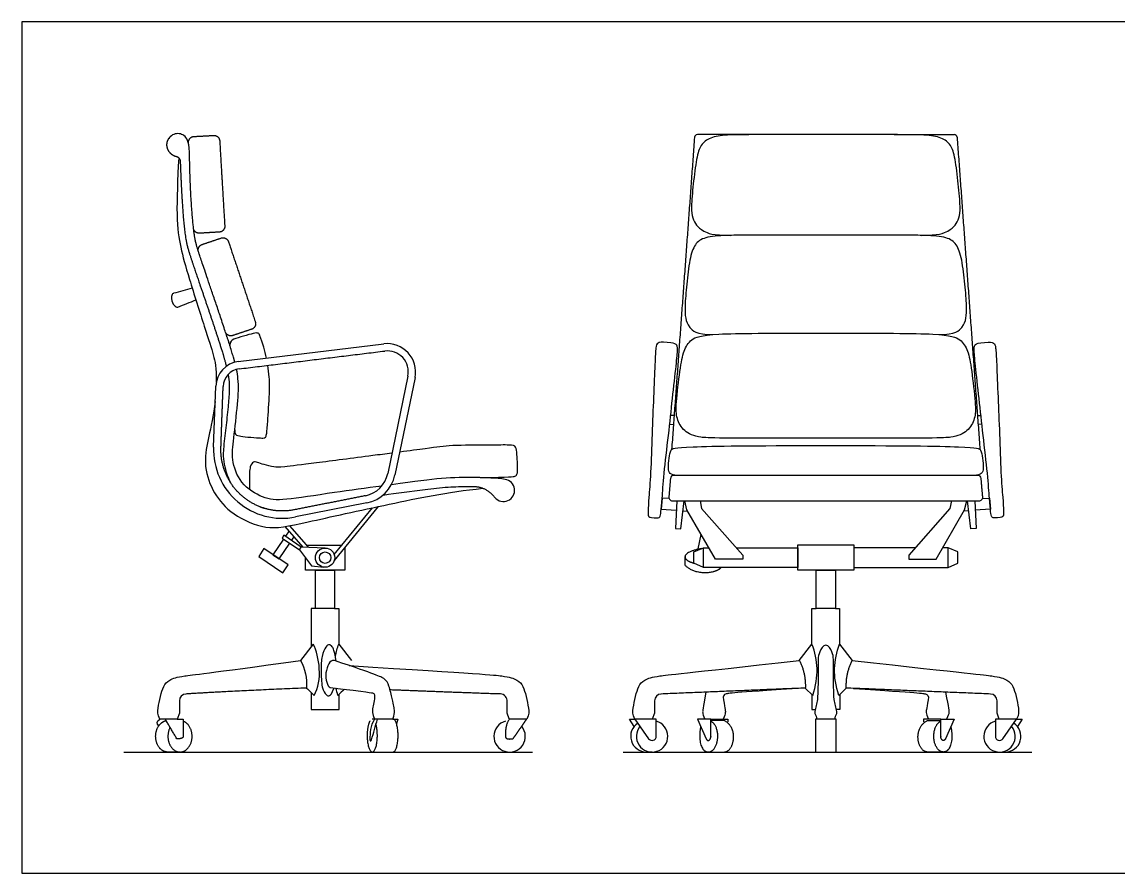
# Model space of a CAD drawing. Header units: millimetres. Extents: x 0.03 to 5.49, y -0.37 to 7.69.
# Drawn here: x 0.026 to 1.866, y 3.121 to 4.55 of the extents above; entities that cross this region are included whole.
import ezdxf

# ---------------------------------------------------------------- set-up
doc = ezdxf.new("R2010")
doc.units = ezdxf.units.MM
for name, color, linetype, true_color in [('AG-DIAGRAM', 7, 'Continuous', 0xfecc66), ('AG-FURNITURE', 7, 'Continuous', 0x66ccff), ('X-VPRT', 6, 'Continuous', 0xff00ff)]:
    doc.layers.add(name, color=color, linetype=linetype, true_color=true_color)

msp = doc.modelspace()

# ---------------------------------------------------------------- linework, layer by layer
at = {"layer": 'AG-DIAGRAM'}
for points in [[(0.1969, 3.3241), (0.8827, 3.3241)], [(1.0351, 3.3241), (1.7209, 3.3241)]]:
    msp.add_lwpolyline(points, dxfattribs=at)
at = {"layer": 'AG-FURNITURE'}
for p, q in [((0.3891, 3.9795), (0.6334, 4.0094)), ((0.3477, 3.836), (0.3514, 3.9384)), ((0.6737, 3.9551), (0.6401, 3.7916)), ((0.6857, 3.9526), (0.6521, 3.7891)), ((0.6048, 3.7422), (0.4853, 3.7187)), ((0.5149, 3.5052), (0.4936, 3.4779)), ((0.2903, 3.4102), (0.2903, 3.3894)), ((0.2903, 3.3894), (0.2865, 3.3794)), ((1.0878, 3.3894), (1.0839, 3.3794)), ((1.6664, 3.3794), (1.6626, 3.3894)), ((0.2865, 3.3794), (0.2574, 3.3794)), ((1.0839, 3.3794), (1.0549, 3.3794)), ((1.6955, 3.3794), (1.6664, 3.3794)), ((1.1822, 3.3508), (1.1822, 3.3502)), ((1.5682, 3.3508), (1.5682, 3.3502))]:
    msp.add_line(p, q, dxfattribs=at)
for points in [[(1.1206, 3.8888), (1.1148, 3.8893)], [(1.6297, 3.8888), (1.6355, 3.8893)], [(1.1132, 3.8744), (1.1195, 3.8739)], [(1.6371, 3.8744), (1.6308, 3.8739)], [(0.624, 3.7362), (0.5503, 3.6457)], [(1.1123, 3.7495), (1.1005, 3.7504), (1.099, 3.7319), (1.1242, 3.7299)], [(1.125, 3.7459), (1.1227, 3.6994), (1.1318, 3.6989), (1.1375, 3.7459)], [(1.1641, 3.7459), (1.1668, 3.7327), (1.2361, 3.6544), (1.2361, 3.6478), (1.1899, 3.6478), (1.1422, 3.7308), (1.1387, 3.7459)], [(1.5863, 3.7459), (1.5836, 3.7327), (1.5143, 3.6544), (1.5143, 3.6478), (1.5605, 3.6478), (1.6081, 3.7308), (1.6116, 3.7459)], [(1.6254, 3.7459), (1.6276, 3.6994), (1.6186, 3.6989), (1.6129, 3.7459)], [(1.6381, 3.7495), (1.6499, 3.7504), (1.6514, 3.7319), (1.6261, 3.7299)], [(0.5501, 3.6555), (0.6141, 3.734)], [(1.1354, 3.729), (1.1436, 3.7283)], [(1.6149, 3.729), (1.6067, 3.7283)], [(0.4979, 3.6679), (0.4678, 3.7027)], [(0.4752, 3.7039), (0.5067, 3.6676)], [(0.465, 3.6816), (0.4472, 3.6553), (0.4576, 3.6483), (0.4754, 3.6745)], [(0.4743, 3.6952), (0.4682, 3.6862)], [(0.4785, 3.6792), (0.4828, 3.6854)], [(1.1611, 3.6652), (1.166, 3.6893)], [(0.4918, 3.6634), (0.5122, 3.6367), (0.5329, 3.6343)], [(0.5348, 3.6666), (0.4949, 3.668)], [(0.5677, 3.6671), (0.5677, 3.6292), (0.5018, 3.6292), (0.5018, 3.6503)], [(0.5033, 3.6716), (0.5632, 3.6716)], [(1.1698, 3.6341), (1.1539, 3.641), (1.1539, 3.6505), (1.1539, 3.66), (1.1698, 3.6669)], [(1.225, 3.6669), (1.3281, 3.6669), (1.3281, 3.6341), (1.1698, 3.6341), (1.1698, 3.6669), (1.1789, 3.6669)], [(1.5253, 3.6669), (1.4222, 3.6669), (1.4222, 3.6341), (1.5806, 3.6341), (1.5806, 3.6669), (1.5714, 3.6669)], [(1.5806, 3.6341), (1.5965, 3.641), (1.5965, 3.6505), (1.5965, 3.66), (1.5806, 3.6669)], [(1.1384, 3.6526), (1.1384, 3.6382)], [(0.5187, 3.5652), (0.5116, 3.5652), (0.5116, 3.5009)], [(0.5508, 3.5652), (0.5579, 3.5652), (0.5579, 3.5052), (0.5792, 3.4779)], [(1.3307, 3.4779), (1.352, 3.5052), (1.352, 3.5652), (1.3591, 3.5652)], [(1.3913, 3.5652), (1.3984, 3.5652), (1.3984, 3.5052), (1.4197, 3.4779)], [(1.3408, 3.4315), (1.3535, 3.4192)], [(1.4096, 3.4315), (1.3969, 3.4192)], [(1.3516, 3.421), (1.3516, 3.3954), (1.3574, 3.3954)], [(1.3987, 3.421), (1.3987, 3.3954), (1.393, 3.3954)], [(0.6487, 3.3794), (0.614, 3.3794)], [(0.6487, 3.3794), (0.6569, 3.3794), (0.6546, 3.3717)], [(1.0535, 3.367), (1.0456, 3.3794), (1.0549, 3.3794)], [(1.0549, 3.3794), (1.0778, 3.3465)], [(1.0906, 3.3505), (1.0906, 3.3794), (1.0839, 3.3794)], [(1.1822, 3.3502), (1.1822, 3.3794), (1.1599, 3.3794)], [(1.1599, 3.3794), (1.1743, 3.3465)], [(1.1822, 3.3794), (1.211, 3.3794), (1.211, 3.3746)], [(1.2045, 3.3769), (1.1822, 3.3769)], [(1.5682, 3.3794), (1.5393, 3.3794), (1.5393, 3.3746)], [(1.5459, 3.3769), (1.5682, 3.3769)], [(1.5682, 3.3502), (1.5682, 3.3794), (1.5905, 3.3794)], [(1.5905, 3.3794), (1.5761, 3.3465)], [(1.6664, 3.3794), (1.6598, 3.3794), (1.6598, 3.3505)], [(1.6725, 3.3465), (1.6955, 3.3794)], [(1.6955, 3.3794), (1.7048, 3.3794), (1.6968, 3.367)], [(0.614, 3.3241), (0.6487, 3.3241)], [(1.0836, 3.3241), (1.0741, 3.3241)], [(1.1778, 3.3241), (1.2045, 3.3241)], [(1.5725, 3.3241), (1.5459, 3.3241)], [(1.6668, 3.3241), (1.6763, 3.3241)]]:
    msp.add_lwpolyline(points, dxfattribs=at)
for points in [[(0.4625, 3.6833), (0.4918, 3.6634), (0.4949, 3.668), (0.4656, 3.6879)], [(0.4234, 3.6526), (0.4638, 3.6252), (0.4726, 3.6381), (0.4322, 3.6655)], [(1.4222, 3.6292), (1.3281, 3.6292), (1.3281, 3.6718), (1.4222, 3.6718)], [(0.5508, 3.5652), (0.5187, 3.5652), (0.5187, 3.6292), (0.5508, 3.6292)], [(1.3913, 3.5652), (1.3591, 3.5652), (1.3591, 3.6292), (1.3913, 3.6292)], [(1.3925, 3.3794), (1.3578, 3.3794), (1.3578, 3.3241), (1.3925, 3.3241)]]:
    msp.add_lwpolyline(points, close=True, dxfattribs=at)
msp.add_polyline3d([(0.5112, 3.4242, 0.0819), (0.5112, 3.3954, 0.0819), (0.5525, 3.3954, 0), (0.5583, 3.3954, 0), (0.5583, 3.421, 0)], dxfattribs=at)
for radius in [0.0162, 0.00961]:
    msp.add_circle((0.5348, 3.6504), radius, dxfattribs=at)
for centre, radius, start, end in [((1.1596, 4.3557), 0.00473, 90, 175.811), ((1.5908, 4.3557), 0.00473, 4.189, 90), ((0.2812, 4.0907), 0.0035, 105.7751, 155.2764), ((0.2864, 4.0742), 0.0035, 240.208, 291.9302), ((0.6392, 3.9622), 0.0475, 348.366, 96.9834), ((0.6392, 3.9622), 0.0353, 348.366, 96.9834), ((0.3944, 3.9368), 0.043, 96.9834, 177.9255), ((0.3944, 3.9368), 0.0307, 96.9834, 177.9255), ((0.463, 3.8318), 0.1153, 177.9255, 281.1519), ((0.5931, 3.8013), 0.0479, 281.1519, 348.366), ((0.5931, 3.8013), 0.0602, 281.1519, 348.366), ((0.8342, 3.7633), 0.0187, 219.976, 81.5914), ((1.1203, 3.7826), 0.00591, 90, 175.0742), ((1.63, 3.7826), 0.00591, 4.9258, 90), ((1.1177, 3.7518), 0.00591, 175.0742, 270), ((1.6327, 3.7518), 0.00591, 270, 4.9258), ((0.3016, 3.4102), 0.0113, 92.3761, 180), ((1.099, 3.4102), 0.0113, 92.3761, 180), ((1.6513, 3.4102), 0.0113, 0, 87.6239), ((1.3617, 3.3907), 0.00518, 167.2906, 201.7732), ((1.3887, 3.3907), 0.00518, 338.2268, 12.7094), ((0.8445, 3.3505), 0.0264, 105.4097, 39.6662), ((1.0741, 3.3505), 0.0264, 123.2245, 270.0035), ((1.0836, 3.3505), 0.0264, 140.3338, 74.5903), ((1.6668, 3.3505), 0.0264, 105.4097, 39.6662), ((1.6763, 3.3505), 0.0264, 269.9965, 56.7755), ((1.0836, 3.3505), 0.007, 214.9241, 360), ((1.6668, 3.3505), 0.007, 180, 325.0759)]:
    msp.add_arc(centre, radius, start, end, dxfattribs=at)
for points, weights, degree, knots in [([(0.3833, 3.9783), (0.3812, 3.9863), (0.3713, 4.0195), (0.3337, 4.1299), (0.3196, 4.1712), (0.3137, 4.1944), (0.3084, 4.2688), (0.3068, 4.3496), (0.3031, 4.3563), (0.2963, 4.36), (0.2894, 4.3636), (0.2818, 4.3628), (0.2758, 4.3579), (0.2698, 4.3531), (0.2674, 4.3457), (0.2696, 4.3383), (0.2717, 4.3309), (0.2775, 4.3258), (0.2894, 4.3228), (0.2916, 4.3194), (0.2917, 4.3146), (0.2926, 4.291), (0.2943, 4.253), (0.2979, 4.2057), (0.3018, 4.1783), (0.3086, 4.1561), (0.3209, 4.1197), (0.3392, 4.0664), (0.3564, 4.0149), (0.3651, 3.9866), (0.3692, 3.9716)], [1, 1, 1, 1, 1, 1, 1, 0.88956640244, 0.88956640244, 1, 0.88956640244, 0.88956640244, 1, 0.88956640244, 0.88956640244, 1, 0.88956640244, 0.88956640244, 1, 1, 1, 1, 1, 1, 1, 1, 1, 1, 1, 1, 1], 3, [6.300519, 6.300519, 6.300519, 6.300519, 6.393397, 6.619406, 6.845415, 7.071424, 7.292097, 7.292097, 7.36714, 7.36714, 7.36714, 7.442183, 7.442183, 7.442183, 7.517227, 7.517227, 7.517227, 7.59227, 7.59227, 7.640825, 7.640825, 7.640825, 7.885248, 8.032907, 8.129809, 8.17018, 8.271288, 8.526203, 8.750841, 8.831478, 8.831478, 8.831478, 8.831478]), ([(0.3053, 4.3465), (0.3047, 4.3567), (0.3143, 4.3573), (0.3314, 4.3583), (0.3478, 4.3592), (0.3573, 4.3598), (0.3579, 4.3502), (0.3621, 4.2786), (0.3664, 4.207), (0.3669, 4.1975), (0.3574, 4.1969), (0.341, 4.1959), (0.3239, 4.195), (0.3165, 4.1945), (0.3142, 4.2016)], [1, 0.707106781187, 1, 1, 1, 0.707106781187, 1, 1, 1, 0.707106781186, 1, 1, 1, 0.75701816503, 0.91718784285], 2, [0.5368324, 0.5368324, 0.5368324, 0.5881, 0.5881, 0.6998418, 0.6998418, 0.7511094, 0.7511094, 1.24039, 1.24039, 1.2916576, 1.2916576, 1.4033994, 1.4033994, 1.4459306, 1.4459306, 1.4459306]), ([(0.3222, 4.1641), (0.3195, 4.1731), (0.3284, 4.1761), (0.3444, 4.1815), (0.3604, 4.1869), (0.3695, 4.1899), (0.3726, 4.1808), (0.3952, 4.1134), (0.4178, 4.046), (0.4208, 4.037), (0.4117, 4.0339), (0.3957, 4.0286), (0.3797, 4.0232), (0.3716, 4.0205), (0.368, 4.0282)], [1, 0.712593904993, 1, 1, 1, 0.707106781187, 1, 1, 1, 0.707106781187, 1, 1, 1, 0.748001850458, 1], 2, [0.5218797, 0.5218797, 0.5218797, 0.5725087, 0.5725087, 0.687413, 0.687413, 0.7385491, 0.7385491, 1.2087854, 1.2087854, 1.2599216, 1.2599216, 1.3748259, 1.3748259, 1.4220785, 1.4220785, 1.4220785]), ([(0.4829, 3.7307), (0.434, 3.7211), (0.3961, 3.7534), (0.3582, 3.7858), (0.36, 3.8356)], [1, 0.900268706451, 1, 0.900268706451, 1], 2, [2.148493, 2.148493, 2.148493, 2.4643431, 2.4643431, 2.7801932, 2.7801932, 2.7801932]), ([(1.1669, 3.6656), (1.1285, 3.6594), (1.141, 3.6474), (1.145, 3.6435), (1.1539, 3.6413)], [0.901811863266, 0.707106781187, 1, 0.880730889716, 0.858596979254], 2, [0.2648087, 0.2648087, 0.2648087, 0.3453169, 0.3453169, 0.3781007, 0.3781007, 0.3781007]), ([(1.1384, 3.6382), (1.1534, 3.621), (1.1822, 3.6262), (1.1952, 3.6285), (1.1996, 3.6341)], [0.884505020417, 0.707106781187, 1, 0.843034823976, 0.854308889434], 2, [0.051036, 0.051036, 0.051036, 0.1332597, 0.1332597, 0.1773244, 0.1773244, 0.1773244]), ([(0.8441, 3.3794), (0.8375, 3.3697), (0.8375, 3.3601), (0.8375, 3.3505), (0.8375, 3.3473), (0.8394, 3.3448), (0.8502, 3.3465), (0.8579, 3.3574), (0.8655, 3.3684), (0.8732, 3.3794), (0.8635, 3.3794), (0.8538, 3.3794), (0.8441, 3.3794), (0.8429, 3.3827), (0.8416, 3.386), (0.8403, 3.3894), (0.8403, 3.3963), (0.8403, 3.4033), (0.8403, 3.4102), (0.8403, 3.4166), (0.8359, 3.4212), (0.8295, 3.4215), (0.7609, 3.4238), (0.701, 3.4261), (0.6439, 3.4284)], [1, 1, 1, 1, 0.870832425286, 0.870832425286, 1, 1, 1, 1, 1, 1, 1, 1, 1, 1, 1, 1, 1, 0.814410389158, 0.814410389158, 1, 1, 1, 1], 3, [-1.573731, -1.573731, -1.573731, -1.573731, -1.473764, -1.473764, -1.473764, -1.242779, -1.242779, -1.242779, -1.10393, -1.10393, -1.10393, -1.003405, -1.003405, -1.003405, -0.966406, -0.966406, -0.966406, -0.894227, -0.894227, -0.894227, -0.834562, -0.834562, -0.834562, -0.252598, -0.252598, -0.252598, -0.252598]), ([(0.2913, 3.3241), (0.2877, 3.3241), (0.2707, 3.3241), (0.2556, 3.3241), (0.2513, 3.343), (0.2469, 3.3618), (0.2596, 3.3725)], [1, 1, 1, 0.801830600764, 1, 0.801830600764, 1], 2, [-0.0322944, -0.0322944, -0.0322944, 0, 0, 0.1148419, 0.1148419, 0.2296838, 0.2296838, 0.2296838]), ([(0.2865, 3.3794), (0.2939, 3.3794), (0.2967, 3.3794), (0.2967, 3.3649), (0.2967, 3.3505), (0.2967, 3.3454), (0.2859, 3.3465), (0.2762, 3.3629), (0.2665, 3.3794)], [1, 1, 1, 1, 1, 0.806248637929, 1, 1, 1], 2, [0.9905138, 0.9905138, 0.9905138, 1.0131981, 1.0131981, 1.1114485, 1.1114485, 1.3384674, 1.3384674, 1.4749326, 1.4749326, 1.4749326]), ([(0.2747, 3.3656), (0.2667, 3.3508), (0.2745, 3.3358), (0.2829, 3.3194), (0.2974, 3.3253), (0.3119, 3.3313), (0.3116, 3.351), (0.3113, 3.3707), (0.2967, 3.3759)], [0.974474453576, 0.814625368815, 1, 0.800918927063, 1, 0.800918927063, 1, 0.800918927063, 1], 2, [0.2275238, 0.2275238, 0.2275238, 0.3347135, 0.3347135, 0.4498288, 0.4498288, 0.564944, 0.564944, 0.6800592, 0.6800592, 0.6800592]), ([(0.6101, 3.3764), (0.6054, 3.3688), (0.6054, 3.3518), (0.6054, 3.3241), (0.614, 3.3241), (0.6225, 3.3241), (0.6225, 3.3518), (0.6225, 3.3626), (0.6202, 3.3706)], [0.875813559585, 0.796457626533, 1, 0.707106781187, 1, 0.707106781187, 1, 0.85955783996, 0.853799578691], 2, [0.192605, 0.192605, 0.192605, 0.2951659, 0.2951659, 0.4427489, 0.4427489, 0.5903319, 0.5903319, 0.6610978, 0.6610978, 0.6610978]), ([(0.6487, 3.3241), (0.6573, 3.3241), (0.6573, 3.3518), (0.6573, 3.3794), (0.6487, 3.3794)], [0.99999985561, 0.707106781187, 1, 0.707106851018, 0.999999860338], 2, [0.3060877, 0.3060877, 0.3060877, 0.4536708, 0.4536708, 0.6012537, 0.6012537, 0.6012537]), ([(1.1653, 3.367), (1.1581, 3.3321), (1.1736, 3.3251), (1.1891, 3.3181), (1.1933, 3.3435), (1.1976, 3.3689), (1.1821, 3.3759)], [0.884920443178, 0.707106781187, 1, 0.707106781187, 1, 0.707106781187, 1], 2, [0.1030067, 0.1030067, 0.1030067, 0.2564505, 0.2564505, 0.4098944, 0.4098944, 0.5633382, 0.5633382, 0.5633382]), ([(1.2045, 3.3241), (1.2167, 3.3241), (1.22, 3.3435), (1.2242, 3.3689), (1.2045, 3.3769)], [0.913096946813, 0.760172707792, 1, 0.707106781187, 0.91309691623], 2, [0.0905984, 0.0905984, 0.0905984, 0.217404, 0.217404, 0.3722675, 0.3722675, 0.3722675]), ([(1.5459, 3.3241), (1.5336, 3.3241), (1.5304, 3.3435), (1.5261, 3.3689), (1.5459, 3.3769)], [0.913096946813, 0.760172707792, 1, 0.707106781187, 0.91309691623], 2, [0.0905984, 0.0905984, 0.0905984, 0.217404, 0.217404, 0.3722675, 0.3722675, 0.3722675]), ([(1.585, 3.367), (1.5923, 3.3321), (1.5768, 3.3251), (1.5613, 3.3181), (1.557, 3.3435), (1.5527, 3.3689), (1.5682, 3.3759)], [0.884920443178, 0.707106781187, 1, 0.707106781187, 1, 0.707106781187, 1], 2, [0.1030067, 0.1030067, 0.1030067, 0.2564505, 0.2564505, 0.4098944, 0.4098944, 0.5633382, 0.5633382, 0.5633382]), ([(1.1743, 3.3465), (1.1756, 3.3435), (1.1778, 3.3435), (1.1822, 3.3435), (1.1822, 3.3505), (1.1822, 3.3506), (1.1822, 3.3508)], [0.859945112385, 0.822958521993, 1, 0.707106781187, 1, 0.99128401408, 0.983086772915], 2, [0.12218197, 0.12218197, 0.12218197, 0.14473313, 0.14473313, 0.18204123, 0.18204123, 0.18315146, 0.18315146, 0.18315146]), ([(1.5761, 3.3465), (1.5748, 3.3435), (1.5725, 3.3435), (1.5682, 3.3435), (1.5682, 3.3505), (1.5682, 3.3506), (1.5682, 3.3508)], [0.859945112385, 0.822958521993, 1, 0.707106781187, 1, 0.99128401408, 0.983086772915], 2, [0.12218197, 0.12218197, 0.12218197, 0.14473313, 0.14473313, 0.18204123, 0.18204123, 0.18315146, 0.18315146, 0.18315146])]:
    msp.add_rational_spline(points, weights, degree=degree, knots=knots, dxfattribs=at)
for points, degree in [([(1.3752, 4.3605), (1.2379, 4.3605), (1.2073, 4.3605), (1.1801, 4.3561), (1.1646, 4.3437), (1.1583, 4.3232), (1.1523, 4.2767), (1.149, 4.2361), (1.1513, 4.2202), (1.1577, 4.2083), (1.1677, 4.1987), (1.1859, 4.1914), (1.2146, 4.1914)], 3), ([(1.2607, 4.3605), (1.2101, 4.3605), (1.1596, 4.3605)], 2), ([(1.5357, 4.1914), (1.5644, 4.1914), (1.5826, 4.1987), (1.5926, 4.2083), (1.5991, 4.2202), (1.6014, 4.2361), (1.598, 4.2767), (1.5921, 4.3232), (1.5858, 4.3437), (1.5702, 4.3561), (1.5431, 4.3605), (1.5125, 4.3605), (1.3752, 4.3605)], 3), ([(1.4897, 4.3605), (1.5402, 4.3605), (1.5908, 4.3605)], 2), ([(1.1548, 4.3561), (1.1356, 4.094), (1.1164, 3.8319)], 2), ([(1.5955, 4.3561), (1.6147, 4.094), (1.6339, 3.8319)], 2), ([(0.2891, 4.3217), (0.2873, 4.2853), (0.2843, 4.2176), (0.2917, 4.1712), (0.3043, 4.1257), (0.3347, 4.03), (0.3486, 3.9883), (0.3521, 3.97), (0.3522, 3.945)], 3), ([(1.3752, 4.1918), (1.2477, 4.1918), (1.2059, 4.1918), (1.1707, 4.1885), (1.1551, 4.178), (1.1465, 4.1528), (1.1415, 4.1085), (1.1383, 4.0706), (1.1394, 4.0517), (1.1444, 4.0379), (1.1574, 4.0249), (1.1854, 4.0249)], 3), ([(1.5649, 4.0249), (1.593, 4.0249), (1.6059, 4.0379), (1.611, 4.0517), (1.612, 4.0706), (1.6089, 4.1085), (1.6038, 4.1528), (1.5952, 4.178), (1.5797, 4.1885), (1.5445, 4.1918), (1.5027, 4.1918), (1.3752, 4.1918)], 3), ([(0.3117, 4.1029), (0.3012, 4.1), (0.2908, 4.097), (0.2803, 4.0941)], 3), ([(0.2877, 4.071), (0.2978, 4.075), (0.3079, 4.0791), (0.3179, 4.0831)], 3), ([(1.109, 4.0118), (1.0996, 4.0126), (1.0922, 4.0111), (1.0899, 4.0055), (1.0884, 3.9802), (1.0862, 3.9196), (1.0834, 3.8594), (1.0814, 3.7888), (1.0779, 3.7488), (1.0767, 3.7272), (1.077, 3.7193), (1.0797, 3.7181), (1.0869, 3.7175)], 3), ([(1.0869, 3.7175), (1.0941, 3.717), (1.097, 3.7178), (1.0984, 3.7256), (1.1005, 3.7471), (1.1029, 3.7872), (1.1115, 3.8573), (1.1177, 3.9173), (1.1246, 3.9775), (1.1269, 4.0027), (1.1254, 4.0086), (1.1184, 4.0111), (1.109, 4.0118)], 3), ([(1.3752, 3.8509), (1.1923, 3.8509), (1.1626, 3.8509), (1.1358, 3.8616), (1.1243, 3.8843), (1.1232, 3.9051), (1.1307, 3.9685), (1.1363, 3.9992), (1.1483, 4.0173), (1.1727, 4.0272), (1.2808, 4.0272), (1.3752, 4.0272)], 3), ([(1.3752, 4.0272), (1.4695, 4.0272), (1.5776, 4.0272), (1.602, 4.0173), (1.6141, 3.9992), (1.6197, 3.9685), (1.6271, 3.9051), (1.6261, 3.8843), (1.6146, 3.8616), (1.5878, 3.8509), (1.558, 3.8509), (1.3752, 3.8509)], 3), ([(1.6635, 3.7175), (1.6562, 3.717), (1.6534, 3.7178), (1.6519, 3.7256), (1.6499, 3.7471), (1.6474, 3.7872), (1.6388, 3.8573), (1.6326, 3.9173), (1.6257, 3.9775), (1.6235, 4.0027), (1.6249, 4.0086), (1.6319, 4.0111), (1.6414, 4.0118)], 3), ([(1.6414, 4.0118), (1.6508, 4.0126), (1.6581, 4.0111), (1.6604, 4.0055), (1.6619, 3.9802), (1.6641, 3.9196), (1.6669, 3.8594), (1.6689, 3.7888), (1.6725, 3.7488), (1.6737, 3.7272), (1.6734, 3.7193), (1.6707, 3.7181), (1.6635, 3.7175)], 3), ([(0.3906, 3.9673), (0.5128, 3.9823), (0.6349, 3.9972)], 2), ([(0.36, 3.8356), (0.3618, 3.8867), (0.3637, 3.9379)], 2), ([(0.3505, 3.9127), (0.3455, 3.8775), (0.3376, 3.8495), (0.3303, 3.8032), (0.3472, 3.7573), (0.377, 3.723), (0.4363, 3.6951), (0.4891, 3.7067), (0.6457, 3.7411), (0.7374, 3.7603), (0.7998, 3.7669)], 3), ([(1.126, 3.7885), (1.1203, 3.7885), (1.1126, 3.7913), (1.1104, 3.7989), (1.1117, 3.8183), (1.115, 3.8321), (1.1218, 3.8368), (1.2497, 3.8386), (1.3752, 3.8386)], 3), ([(1.3752, 3.8386), (1.5006, 3.8386), (1.6286, 3.8368), (1.6354, 3.8321), (1.6386, 3.8183), (1.6399, 3.7989), (1.6378, 3.7913), (1.63, 3.7885), (1.6243, 3.7885)], 3), ([(1.1144, 3.7831), (1.1131, 3.7677), (1.1118, 3.7524)], 2), ([(1.3752, 3.7885), (1.2477, 3.7885), (1.1203, 3.7885)], 2), ([(1.63, 3.7885), (1.5026, 3.7885), (1.3752, 3.7885)], 2), ([(1.6386, 3.7524), (1.6372, 3.7677), (1.6359, 3.7831)], 2), ([(0.6024, 3.7543), (0.5427, 3.7425), (0.4829, 3.7307)], 2), ([(0.7864, 3.7697), (0.8049, 3.7692), (0.8199, 3.7513)], 2), ([(0.4255, 3.7358), (0.4297, 3.7342), (0.4341, 3.7328), (0.4386, 3.7319)], 3), ([(1.1177, 3.7459), (1.2464, 3.7459), (1.3752, 3.7459)], 2), ([(1.3752, 3.7459), (1.5039, 3.7459), (1.6327, 3.7459)], 2), ([(0.5536, 3.4767), (0.5504, 3.4944), (0.5468, 3.5019), (0.5422, 3.5051), (0.5361, 3.5028), (0.5285, 3.4858), (0.5279, 3.4623), (0.5288, 3.4302), (0.5371, 3.4186), (0.5422, 3.4181), (0.5459, 3.4214), (0.5502, 3.4318)], 3), ([(0.552, 3.485), (0.5534, 3.4918), (0.5554, 3.4985), (0.5579, 3.5052)], 3), ([(1.3535, 3.4192), (1.3638, 3.4514), (1.3622, 3.478), (1.352, 3.5052)], 3), ([(1.3969, 3.4192), (1.3865, 3.4514), (1.3881, 3.478), (1.3984, 3.5052)], 3), ([(0.5507, 3.4777), (0.5456, 3.4786), (0.5407, 3.4743), (0.535, 3.4566), (0.5369, 3.4405), (0.5407, 3.4331), (0.5433, 3.4326)], 3), ([(0.6487, 3.3794), (0.6508, 3.3872), (0.6516, 3.3924), (0.6503, 3.4004), (0.6482, 3.4111), (0.6419, 3.4374), (0.6363, 3.4476), (0.6207, 3.4538), (0.5507, 3.4777)], 3), ([(1.0549, 3.3794), (1.0507, 3.3877), (1.0515, 3.3965), (1.0558, 3.4182), (1.0607, 3.4352), (1.0696, 3.4455), (1.0903, 3.4522), (1.1295, 3.4553), (1.3307, 3.4779)], 3), ([(1.3307, 3.4779), (1.3418, 3.4565), (1.3408, 3.4315)], 2), ([(1.4096, 3.4315), (1.4086, 3.4565), (1.4197, 3.4779)], 2), ([(1.4197, 3.4779), (1.6209, 3.4553), (1.6601, 3.4522), (1.6807, 3.4455), (1.6897, 3.4352), (1.6946, 3.4182), (1.6989, 3.3965), (1.6996, 3.3877), (1.6955, 3.3794)], 3), ([(0.5753, 3.4693), (0.7986, 3.4553), (0.8378, 3.4522), (0.8585, 3.4455), (0.8674, 3.4352), (0.8723, 3.4182), (0.8766, 3.3965), (0.8773, 3.3877), (0.8732, 3.3794)], 3), ([(0.5037, 3.4315), (0.3793, 3.4265), (0.3011, 3.4215)], 2), ([(0.5433, 3.4326), (0.6094, 3.4246), (0.617, 3.423), (0.6182, 3.4201), (0.6172, 3.4068), (0.6142, 3.3968), (0.6137, 3.3892), (0.6178, 3.3794)], 3), ([(1.3408, 3.4315), (1.2197, 3.4265), (1.0986, 3.4215)], 2), ([(1.1741, 3.4246), (1.1687, 3.3966), (1.1679, 3.3894), (1.1696, 3.3855), (1.1724, 3.3794)], 3), ([(1.6518, 3.4215), (1.5307, 3.4265), (1.4096, 3.4315)], 2), ([(1.5762, 3.4246), (1.5816, 3.3966), (1.5824, 3.3894), (1.5807, 3.3855), (1.5779, 3.3794)], 3), ([(1.0878, 3.4102), (1.0878, 3.3998), (1.0878, 3.3894)], 2), ([(1.3612, 3.4122), (1.3596, 3.4054), (1.3581, 3.3986), (1.3566, 3.3919)], 3), ([(1.3938, 3.3919), (1.3922, 3.3986), (1.3907, 3.4054), (1.3892, 3.4122)], 3), ([(1.6626, 3.3894), (1.6626, 3.3998), (1.6626, 3.4102)], 2), ([(1.3568, 3.3888), (1.3581, 3.3857), (1.3594, 3.3825), (1.3606, 3.3794)], 3), ([(1.3897, 3.3794), (1.391, 3.3825), (1.3923, 3.3857), (1.3935, 3.3888)], 3), ([(0.2596, 3.3725), (0.2631, 3.3755), (0.2678, 3.3773)], 2)]:
    msp.add_open_spline(points, degree=degree, dxfattribs=at)
for points, knots in [([(0.2781, 4.0921), (0.276, 4.0876), (0.2772, 4.0787), (0.2826, 4.0723), (0.2847, 4.0712)], [0.12078136, 0.12078136, 0.12078136, 0.12078136, 0.16653759, 0.20338972, 0.20338972, 0.20338972, 0.20338972]), ([(0.4362, 3.9852), (0.4348, 3.9915), (0.4312, 4.0066), (0.4253, 4.0238), (0.4232, 4.028), (0.4162, 4.0274), (0.3976, 4.0223), (0.3798, 4.0167), (0.3753, 4.0141), (0.3749, 4.0067)], [0.6126878, 0.6126878, 0.6126878, 0.6126878, 0.656218, 0.7158741, 0.7755303, 0.8351865, 0.8948427, 0.9544988, 1.014155, 1.014155, 1.014155, 1.014155]), ([(0.3722, 3.9581), (0.374, 3.9448), (0.3743, 3.9287), (0.3716, 3.901), (0.3685, 3.8681), (0.3645, 3.8406), (0.3636, 3.8186), (0.3666, 3.7995), (0.3719, 3.784), (0.3766, 3.7757)], [8.8787962, 8.8787962, 8.8787962, 8.8787962, 8.949177, 9.0484876, 9.1735904, 9.2999798, 9.3425904, 9.4059397, 9.5036218, 9.5036218, 9.5036218, 9.5036218]), ([(0.6299, 3.7706), (0.6042, 3.7671), (0.5375, 3.7582), (0.4619, 3.7454), (0.4318, 3.7489), (0.3907, 3.7739), (0.377, 3.8172), (0.3812, 3.845), (0.3885, 3.913), (0.3902, 3.9421), (0.3874, 3.9606), (0.3862, 3.9664)], [4.437373, 4.437373, 4.437373, 4.437373, 4.603073, 4.826744, 5.050414, 5.274084, 5.497755, 5.721425, 5.945096, 6.168766, 6.249967, 6.249967, 6.249967, 6.249967]), ([(0.3833, 3.8652), (0.3824, 3.8574), (0.3882, 3.855), (0.3984, 3.8534), (0.4224, 3.8513), (0.4314, 3.8511), (0.4351, 3.8518), (0.4366, 3.8569), (0.4375, 3.8661), (0.4419, 3.9247), (0.4417, 3.9526), (0.4397, 3.9667), (0.4386, 3.9732)], [0, 0, 0, 0, 0.0596562, 0.1193124, 0.1789685, 0.2386247, 0.2982809, 0.3579371, 0.4175932, 0.4772494, 0.5369056, 0.5841523, 0.5841523, 0.5841523, 0.5841523]), ([(0.7951, 3.7849), (0.847, 3.7855), (0.8542, 3.7866), (0.8582, 3.7908), (0.858, 3.8069), (0.8566, 3.8245), (0.8559, 3.8376), (0.8469, 3.8399), (0.8153, 3.8392), (0.7412, 3.8392), (0.7191, 3.8353), (0.6766, 3.8297), (0.66, 3.8276)], [0, 0, 0, 0, 0.114208, 0.228416, 0.342624, 0.456832, 0.57104, 0.685247, 0.799455, 0.913663, 1.027871, 1.089503, 1.089503, 1.089503, 1.089503]), ([(0.6471, 3.8259), (0.6367, 3.8245), (0.5921, 3.8188), (0.5119, 3.8083), (0.4601, 3.802), (0.4499, 3.8021), (0.4314, 3.8065), (0.4207, 3.8109), (0.4145, 3.8119), (0.4085, 3.8047), (0.4075, 3.7915), (0.4081, 3.7648)], [1.105006, 1.105006, 1.105006, 1.105006, 1.1420792, 1.2562871, 1.370495, 1.4847029, 1.5989108, 1.7131187, 1.8273266, 1.9415346, 2.0557425, 2.0557425, 2.0557425, 2.0557425]), ([(0.837, 3.7818), (0.8218, 3.784), (0.7858, 3.7855), (0.7322, 3.7847), (0.687, 3.7783), (0.6461, 3.7727)], [11.3478211, 11.3478211, 11.3478211, 11.3478211, 11.550397, 11.7818285, 12.01326, 12.01326, 12.01326, 12.01326]), ([(0.6322, 3.7555), (0.6557, 3.7587), (0.692, 3.7635), (0.7398, 3.7694), (0.7678, 3.7698), (0.7828, 3.7697), (0.7864, 3.7697)], [10.4321825, 10.4321825, 10.4321825, 10.4321825, 10.6740029, 10.8061932, 10.9234454, 10.9593291, 10.9593291, 10.9593291, 10.9593291]), ([(0.2555, 3.3679), (0.253, 3.3717), (0.2506, 3.3756), (0.2574, 3.3794), (0.2533, 3.3877), (0.254, 3.3965), (0.2583, 3.4182), (0.2633, 3.4352), (0.2722, 3.4455), (0.2928, 3.4522), (0.332, 3.4553), (0.4936, 3.4779), (0.501, 3.4636), (0.5044, 3.4482), (0.5037, 3.4315), (0.5079, 3.4274), (0.5122, 3.4233), (0.5164, 3.4192), (0.5314, 3.4441), (0.5251, 3.4847), (0.5149, 3.5052)], [-0.078016, -0.078016, -0.078016, -0.078016, 0, 0, 0, 0.189949, 0.379899, 0.569848, 0.759798, 0.949747, 1.139697, 1.139697, 1.139697, 1.306571, 1.306571, 1.306571, 1.366787, 1.366787, 1.366787, 1.671282, 1.671282, 1.671282, 1.671282]), ([(1.3892, 3.4122), (1.3884, 3.4251), (1.3877, 3.4568), (1.3886, 3.482), (1.3864, 3.4907), (1.3803, 3.5036), (1.3752, 3.5036), (1.3701, 3.5036), (1.364, 3.4907), (1.3617, 3.482), (1.3627, 3.4568), (1.3619, 3.4251), (1.3612, 3.4122)], [0.116274, 0.116274, 0.116274, 0.116274, 0.1997813, 0.2832885, 0.3667958, 0.4503031, 0.4503031, 0.4503031, 0.5338103, 0.6173176, 0.7008248, 0.7843321, 0.7843321, 0.7843321, 0.7843321]), ([(0.5673, 3.4297), (0.5636, 3.4262), (0.56, 3.4227), (0.5564, 3.4192), (0.5551, 3.4234), (0.554, 3.4274), (0.553, 3.4314)], [0.00888009, 0.00888009, 0.00888009, 0.00888009, 0.0602159, 0.0602159, 0.0602159, 0.09963942, 0.09963942, 0.09963942, 0.09963942]), ([(1.3289, 3.431), (1.2166, 3.4234), (1.2062, 3.4223), (1.2022, 3.4186), (1.2035, 3.4118)], [-0.4604577, -0.4604577, -0.4604577, -0.4604577, -0.2302288, 0, 0, 0, 0]), ([(1.4215, 3.431), (1.5338, 3.4234), (1.5442, 3.4223), (1.5482, 3.4186), (1.5469, 3.4118)], [-0.4604577, -0.4604577, -0.4604577, -0.4604577, -0.2302288, 0, 0, 0, 0]), ([(1.2035, 3.4118), (1.2065, 3.3954), (1.207, 3.3891), (1.2055, 3.3855), (1.2027, 3.3794)], [0, 0, 0, 0, 0.0653371, 0.1448473, 0.1448473, 0.1448473, 0.1448473]), ([(1.5469, 3.4118), (1.5438, 3.3954), (1.5433, 3.3891), (1.5449, 3.3855), (1.5477, 3.3794)], [0, 0, 0, 0, 0.0653371, 0.1448473, 0.1448473, 0.1448473, 0.1448473]), ([(0.6178, 3.3794), (0.6101, 3.3678), (0.6101, 3.3562), (0.6101, 3.3446), (0.6102, 3.3437), (0.6105, 3.3429), (0.6119, 3.3428), (0.6124, 3.3431), (0.6128, 3.3446), (0.6161, 3.3562), (0.6194, 3.3678), (0.6227, 3.3794)], [0, 0, 0, 0, 0.1303688, 0.1303688, 0.1303688, 0.1365623, 0.1427557, 0.1489491, 0.1489491, 0.1489491, 0.2844755, 0.2844755, 0.2844755, 0.2844755])]:
    msp.add_open_spline(points, degree=3, knots=knots, dxfattribs=at)
at = {"layer": 'X-VPRT'}
msp.add_lwpolyline([(0.026, 4.5497), (0.026, 3.1209), (3.5241, 3.1209), (3.5241, 4.5497)], close=True, dxfattribs=at)

doc.saveas('drawing.dxf')
